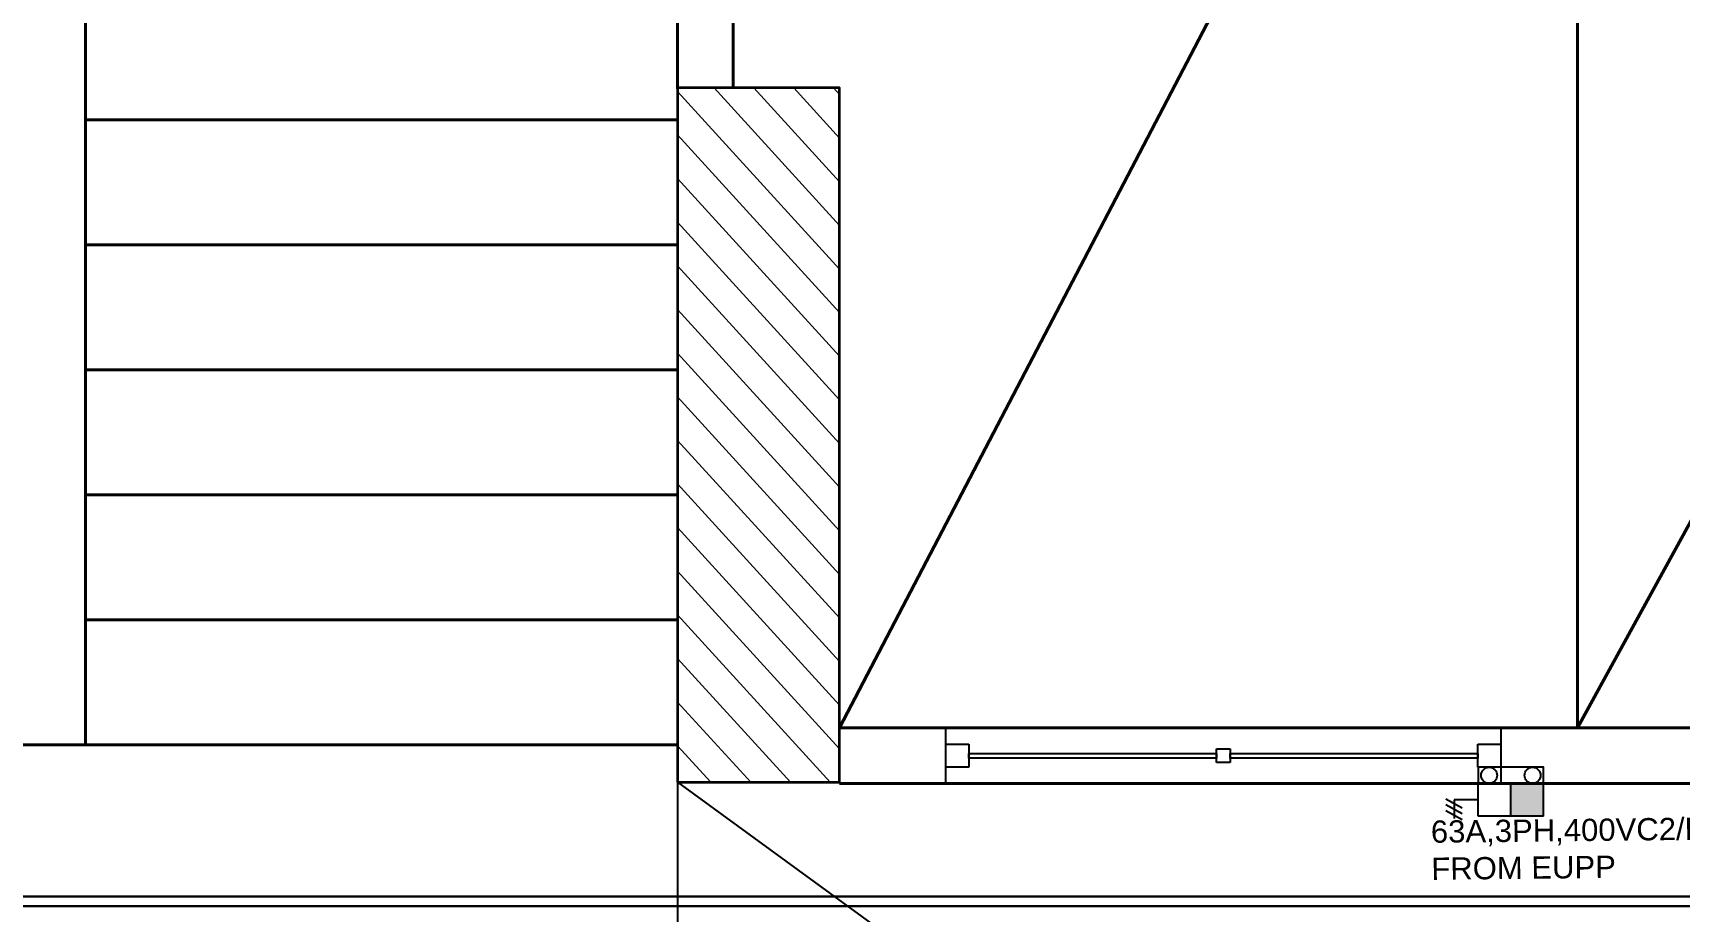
# Model space of a CAD drawing. Header units: inches. Extents: x 3955 to 4125, y 4886 to 4983.
# Drawn here: x 4029.829 to 4033.39, y 4931.183 to 4933.081 of the extents above; entities that cross this region are included whole.
import ezdxf

# ---------------------------------------------------------------- set-up
doc = ezdxf.new("R2010")
doc.units = ezdxf.units.IN
doc.header["$MEASUREMENT"] = 0
doc.layers.get('0').update_dxf_attribs({"lineweight": 35})
for name, color, linetype, lineweight in [('Column(S)', 24, 'Continuous', 35), ('DIM', 6, 'Continuous', 20), ('hatch col(S)', 45, 'Continuous', 15), ('Shop Drawing', 3, 'Continuous', 30), ('walls', 7, 'Continuous', 40)]:
    doc.layers.add(name, color=color, linetype=linetype, lineweight=lineweight)
for name, color, linetype in [('E-POWER', 3, 'Continuous'), ('E-TEXT', 2, 'Continuous'), ('finish', 32, 'Continuous'), ('UMG-ML', 251, 'Continuous')]:
    doc.layers.add(name, color=color, linetype=linetype)
doc.styles.get("Standard").update_dxf_attribs({"font": 'arial.ttf'})

# ---------------------------------------------------------------- blocks, each defined once
blk = doc.blocks.new('A$C30016953')
at = {"layer": 'UMG-ML', "color": 159, "true_color": 0x22346e}
for p, q in [((0, 0, 0), (0, 0.12, 0)), ((1.2, 0.12, 0), (0, 0.12, 0)), ((1.2, 0.12, 0.5), (0, 0.12, 0.5)), ((1.2, 0.12, 0), (1.2, 0, 0)), ((0, 0.035, 0), (0, 0.085, 0)), ((0, 0.085, 0), (0.05, 0.085, 0)), ((0.05, 0.085, 0), (0.05, 0.035, 0)), ((0.585, 0.045, 0), (0.585, 0.075, 0)), ((0.585, 0.075, 0), (0.615, 0.075, 0)), ((0.615, 0.075, 0), (0.615, 0.045, 0)), ((1.15, 0.035, 0), (1.15, 0.085, 0)), ((1.15, 0.085, 0), (1.2, 0.085, 0)), ((1.2, 0.085, 0), (1.2, 0.035, 0)), ((0.05, 0.055, 0), (0.05, 0.065, 0)), ((0.05, 0.065, 0), (0.585, 0.065, 0)), ((0.585, 0.055, 0), (0.05, 0.055, 0)), ((0.585, 0.065, 0), (0.585, 0.055, 0)), ((0.615, 0.045, 0), (0.585, 0.045, 0)), ((0.615, 0.055, 0), (0.615, 0.065, 0)), ((0.615, 0.065, 0), (1.15, 0.065, 0)), ((1.15, 0.055, 0), (0.615, 0.055, 0)), ((1.15, 0.065, 0), (1.15, 0.055, 0)), ((0.05, 0.035, 0), (0, 0.035, 0)), ((0, 0, 0), (1.2, 0, 0)), ((1.2, 0, 0.5), (0, 0, 0.5)), ((1.2, 0.035, 0), (1.15, 0.035, 0))]:
    blk.add_line(p, q, dxfattribs=at)
blk = doc.blocks.new('DC3')
blk.add_hatch(color=256).paths.add_polyline_path([(0, 175), (-175, 175), (-175, 0), (0, 0)])
for p, q in [((348.7, 144.7), (261.2, 193.2)), ((305, 87.5), (305, 187.5)), ((-175, 175), (175, 175)), ((-175, 175), (-175, 0)), ((0, 175), (0, 0)), ((175, 175), (175, 0)), ((348.7, 113.2), (261.2, 161.8)), ((348.7, 81.8), (261.2, 130.3)), ((-175, 0), (175, 0)), ((175, 87.5), (305, 87.5))]:
    blk.add_line(p, q)
at = {"color": 6}
blk.add_lwpolyline([(175, 0), (-175, 0), (-175, -87.2), (175, -87.2)], close=True, dxfattribs=at)
for centre in [(-116.8, -43.6), (116.8, -43.6)]:
    blk.add_circle(centre, 43.2, dxfattribs=at)
blk = doc.blocks.new('DC2')
at = {"layer": 'E-POWER', "xscale": 0.0004022874689625001, "yscale": 0.0004022874689625001, "zscale": 0.0004022874689625001, "rotation": 180}
blk.add_blockref('DC3', (0, 0), dxfattribs=at)
blk = doc.blocks.new('A$C606D7A20')
at = {"layer": 'hatch col(S)', "ltscale": 2.5}
h = blk.add_hatch(dxfattribs=at)
h.set_pattern_fill('ANSI31', color=256, scale=0.02, angle=-272.6316)
h.set_pattern_definition([(132.3684, (-143.895845, 292.66348), (-0.046915522, -0.042792333), [])])
h.paths.add_polyline_path([(17.12743, -5.50207), (16.77743, -5.50207), (16.77743, -7.00207), (17.12743, -7.00207)])
at = {"layer": 'Column(S)', "ltscale": 2.5}
blk.add_lwpolyline([(16.77743, -7.00207), (17.12743, -7.00207), (17.12743, -5.50207), (16.77743, -5.50207)], close=True, dxfattribs=at)
at = {"layer": 'Shop Drawing', "color": 6}
for points in [[(20.48283, -7.26952), (12.28373, -7.26952, -0.4142136), (12.24373, -7.22952), (12.24373, -3.46009)], [(20.48283, -7.24852), (13.14053, -7.24852, -0.4142136), (13.10053, -7.20852), (13.10053, -3.63738, -0.4142136), (13.14053, -3.59738), (13.87087, -3.59738)]]:
    blk.add_lwpolyline(points, format="xyb", dxfattribs=at)
at = {"layer": 'UMG-ML', "ltscale": 2.5}
for q in [(16.77743, -8.40173), (18.70257, -8.40361)]:
    blk.add_line((16.77743, -7.00207), q, dxfattribs=at)
at = {"layer": 'walls', "ltscale": 2.5}
for p, q in [((16.77743, -5.50421), (16.77743, -3.83112)), ((16.89743, -5.50421), (16.89743, -3.83112)), ((17.12743, -6.88468), (18.72257, -3.83112)), ((18.72257, -6.88468), (18.72257, -3.83112)), ((18.72257, -6.88468), (20.39771, -3.83112)), ((15.49755, -6.92112), (15.49755, -5.03112)), ((15.49755, -5.57112), (16.77743, -5.57112)), ((15.49755, -5.84112), (16.77743, -5.84112)), ((15.49755, -6.11112), (16.77755, -6.11112)), ((15.49755, -6.38112), (16.77755, -6.38112)), ((15.49755, -6.65112), (16.77755, -6.65112)), ((20.39771, -6.88468), (17.12743, -6.88468)), ((15.25755, -6.92112), (16.77755, -6.92112)), ((20.39743, -7.00468), (17.12743, -7.00468))]:
    blk.add_line(p, q, dxfattribs=at)
at = {"layer": 'DIM'}
blk.add_blockref('DC2', (18.57873, -7.00468), dxfattribs=at)
at = {"layer": 'finish', "ltscale": 2.5}
blk.add_blockref('A$C30016953', (17.35725, -7.00468, -0.00003), dxfattribs=at)
at = {"layer": 'E-TEXT', "insert": (18.40708, -7.21363, 0), "char_height": 0.0480602, "attachment_point": 7, "rotation": 0.65017}
blk.add_mtext_dynamic_manual_height_columns('63A,3PH,400VC2/FED FROM EUPP', width=0.8333528, gutter_width=12.5, heights=[0.22794], dxfattribs=at)

msp = doc.modelspace()

# ---------------------------------------------------------------- block references
msp.add_blockref('A$C606D7A20', (4014.4456, 4938.4649))

doc.saveas('drawing.dxf')
